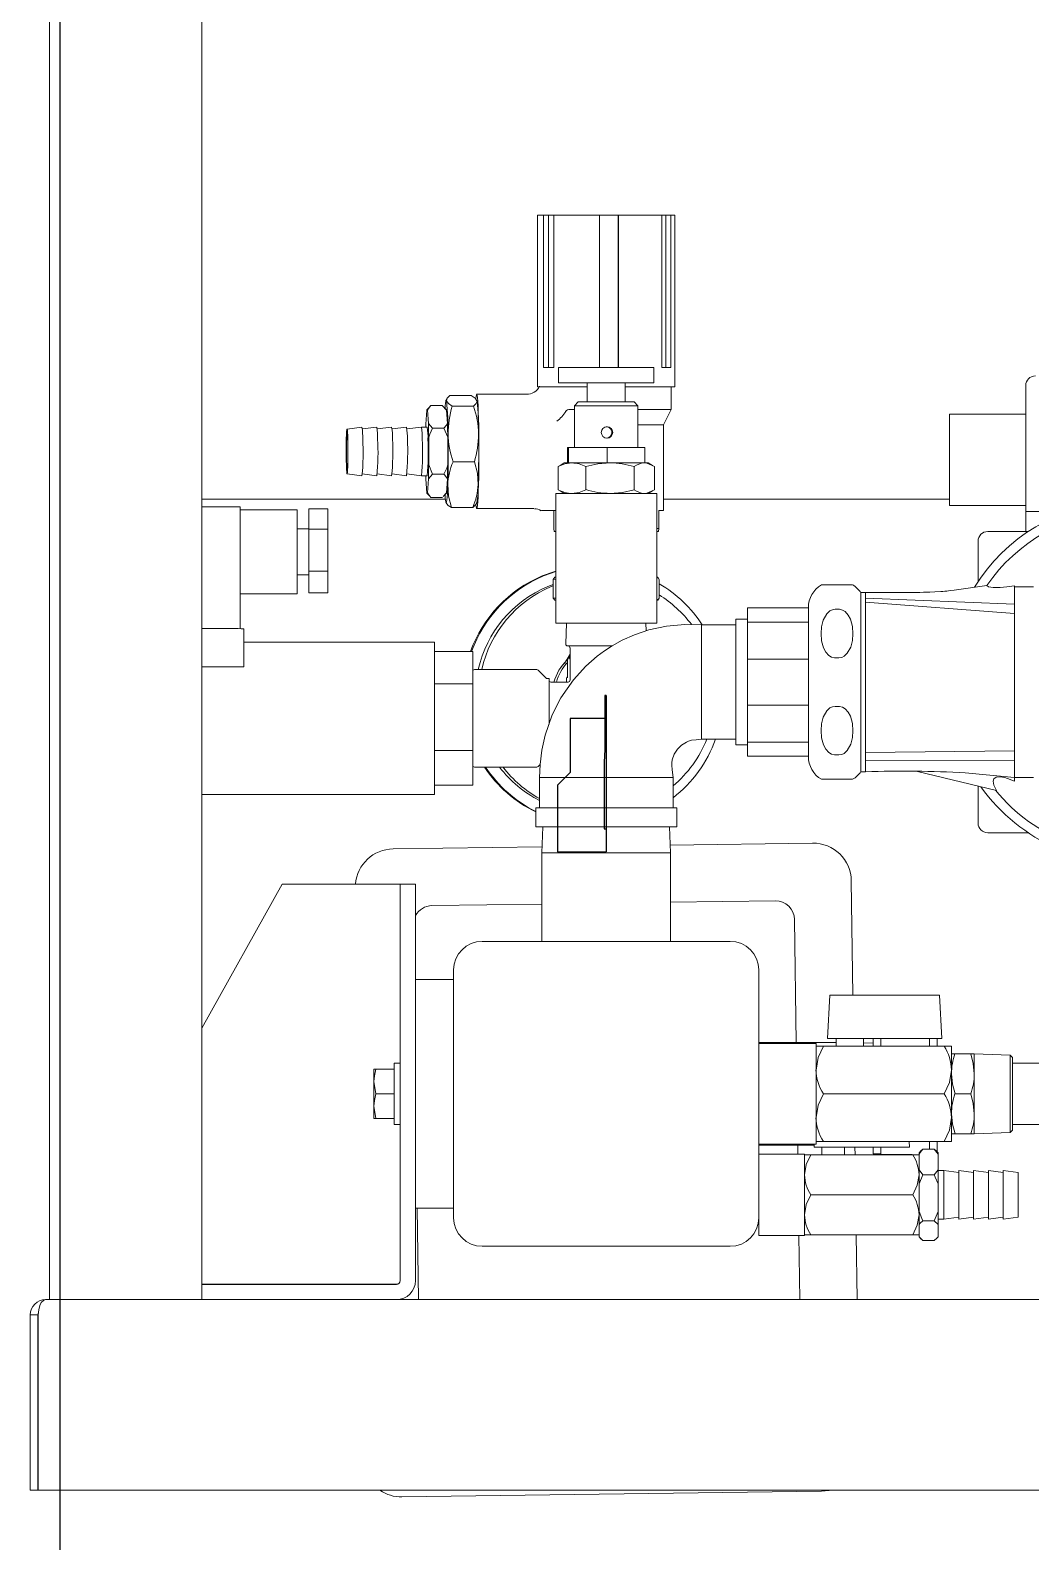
# Model space of a CAD drawing. Header units: millimetres. Extents: x 12318 to 17800, y 6541 to 10165.
# Drawn here: x 13148.34 to 13160.97, y 7294.26 to 7313.36 of the extents above; entities that cross this region are included whole.
import ezdxf

# ---------------------------------------------------------------- set-up
doc = ezdxf.new("R2010")
doc.units = ezdxf.units.MM
doc.linetypes.add('CENTERX2', pattern=[20.32, 12.7, -2.54, 2.54, -2.54])
doc.layers.add('Equipment', color=123, linetype='Continuous')
doc.layers.add('HW LINE', color=1, linetype='Continuous')

# ---------------------------------------------------------------- blocks, each defined once
blk = doc.blocks.new('A$Cbe2ee938')
at = {"layer": 'Equipment', "linetype": 'Continuous', "lineweight": 15}
for p, q in [((-3566.12, 717.85), (-3566.12, 351.19)), ((-3539.46, 641.19), (-3539.46, 353.85)), ((-3480.79, 540.85), (-3480.79, 510.85)), ((-3479.73, 540.85), (-3480.79, 540.85)), ((-3479.73, 514.19), (-3479.73, 540.85)), ((-3478.88, 540.85), (-3479.73, 540.85)), ((-3478.88, 514.19), (-3478.88, 540.85)), ((-3477.95, 540.85), (-3478.88, 540.85)), ((-3477.95, 514.19), (-3477.95, 540.85)), ((-3469.98, 540.85), (-3477.95, 540.85)), ((-3469.98, 514.19), (-3469.98, 540.85)), ((-3466.69, 540.85), (-3469.98, 540.85)), ((-3466.69, 514.19), (-3466.69, 540.85)), ((-3466.65, 540.85), (-3466.69, 540.85)), ((-3466.65, 514.19), (-3466.65, 540.85)), ((-3459.05, 540.85), (-3466.65, 540.85)), ((-3459.05, 514.19), (-3459.05, 540.85)), ((-3458.38, 540.85), (-3459.05, 540.85)), ((-3458.38, 514.19), (-3458.38, 540.85)), ((-3457.5, 540.85), (-3458.38, 540.85)), ((-3457.5, 514.19), (-3457.5, 540.85)), ((-3456.79, 540.85), (-3457.5, 540.85)), ((-3456.79, 510.85), (-3456.79, 540.85)), ((-3479.73, 514.19), (-3477.95, 514.19)), ((-3477.12, 514.19), (-3477.12, 511.52)), ((-3460.46, 514.19), (-3477.12, 514.19)), ((-3460.46, 511.52), (-3460.46, 514.19)), ((-3459.05, 514.19), (-3457.5, 514.19)), ((-3472.12, 510.85), (-3480.79, 510.85)), ((-3460.46, 511.52), (-3477.12, 511.52)), ((-3472.12, 511.52), (-3472.12, 508.19)), ((-3465.46, 508.19), (-3465.46, 511.52)), ((-3456.79, 510.85), (-3465.46, 510.85)), ((-3457.46, 506.85), (-3457.46, 510.85)), ((-3395.46, 511.05), (-3395.46, 489.05)), ((-3499.87, 507.03), (-3499.44, 507.55)), ((-3499.44, 507.55), (-3499.6, 507.39)), ((-3497.44, 507.55), (-3499.44, 507.55)), ((-3497.44, 507.55), (-3496.72, 506.77)), ((-3496.93, 507.51), (-3496.89, 507.98)), ((-3496.89, 507.98), (-3496.85, 508.31)), ((-3496.85, 508.31), (-3496.8, 508.49)), ((-3496.8, 508.49), (-3496.75, 508.51)), ((-3496.63, 508.79), (-3496.79, 508.5)), ((-3496.75, 508.51), (-3496.71, 508.38)), ((-3496.72, 508.45), (-3496.57, 508.87)), ((-3496.71, 508.38), (-3496.72, 508.45)), ((-3496.38, 507.92), (-3496.71, 508.38)), ((-3496.57, 508.87), (-3496.11, 509.29)), ((-3495.7, 507.47), (-3496.38, 507.92)), ((-3496.11, 509.29), (-3492.38, 509.29)), ((-3492.38, 509.29), (-3491.7, 508.85)), ((-3491.51, 507.89), (-3491.98, 507.47)), ((-3491.7, 508.85), (-3491.38, 508.38)), ((-3491.54, 509.16), (-3491.59, 508.79)), ((-3491.49, 509.45), (-3491.54, 509.16)), ((-3491.37, 508.32), (-3491.51, 507.89)), ((-3491.42, 509.51), (-3491.49, 509.45)), ((-3482.75, 509.52), (-3491.44, 509.52)), ((-3491.36, 509.34), (-3491.42, 509.51)), ((-3491.38, 508.38), (-3491.37, 508.32)), ((-3491.3, 508.93), (-3491.36, 509.34)), ((-3491.25, 508.31), (-3491.3, 508.93)), ((-3491.2, 507.47), (-3491.25, 508.31)), ((-3473.68, 508.19), (-3474.34, 507.52)), ((-3463.9, 508.19), (-3473.68, 508.19)), ((-3463.24, 507.52), (-3463.9, 508.19)), ((-3500.16, 506.74), (-3500.32, 504.28)), ((-3500.14, 506.8), (-3500.16, 506.74)), ((-3500.13, 506.85), (-3500.14, 506.8)), ((-3500.12, 506.88), (-3500.13, 506.85)), ((-3500.1, 506.89), (-3500.12, 506.88)), ((-3499.58, 507.41), (-3500.11, 506.88)), ((-3500.09, 506.88), (-3500.1, 506.89)), ((-3500.07, 506.86), (-3500.09, 506.88)), ((-3500.06, 506.82), (-3500.07, 506.86)), ((-3500.05, 506.77), (-3500.06, 506.82)), ((-3500.05, 506.77), (-3499.87, 507.03)), ((-3499.88, 504.39), (-3500.05, 506.77)), ((-3496.76, 506.88), (-3497.22, 507.35)), ((-3496.96, 507.09), (-3496.93, 507.51)), ((-3496.72, 506.77), (-3496.55, 504.39)), ((-3495.7, 507.47), (-3491.98, 507.47)), ((-3491.15, 506.45), (-3491.2, 507.47)), ((-3491.11, 505.27), (-3491.15, 506.45)), ((-3491.08, 503.96), (-3491.11, 505.27)), ((-3474.34, 506.85), (-3475.11, 506.85)), ((-3474.34, 507.52), (-3474.34, 500.19)), ((-3463.24, 507.52), (-3474.34, 507.52)), ((-3463.24, 500.19), (-3463.24, 507.52)), ((-3457.46, 506.85), (-3463.24, 506.85)), ((-3458.79, 504.19), (-3457.46, 506.85)), ((-3395.46, 506.05), (-3408.79, 506.05)), ((-3408.79, 490.05), (-3408.79, 506.05)), ((-3514.22, 501.73), (-3514.19, 502.47)), ((-3514.19, 502.47), (-3514.16, 503.02)), ((-3514.16, 503.02), (-3514.12, 503.35)), ((-3514.16, 502.13), (-3514.13, 502.52)), ((-3514.13, 502.52), (-3514.09, 502.68)), ((-3514.12, 503.35), (-3514.08, 503.44)), ((-3511.49, 503.78), (-3514.09, 503.45)), ((-3514.09, 502.68), (-3514.06, 502.61)), ((-3514.08, 503.44), (-3514.04, 503.29)), ((-3514.06, 502.61), (-3514.03, 502.31)), ((-3514.04, 503.29), (-3514.01, 502.9)), ((-3514.03, 502.31), (-3514, 501.81)), ((-3514.01, 502.9), (-3513.98, 502.29)), ((-3513.98, 502.29), (-3513.95, 501.51)), ((-3508.89, 503.78), (-3511.43, 503.46)), ((-3506.3, 503.78), (-3508.83, 503.46)), ((-3503.7, 503.78), (-3506.23, 503.46)), ((-3501.1, 503.78), (-3503.63, 503.46)), ((-3500.1, 503.78), (-3501.1, 503.78)), ((-3500.33, 504.01), (-3500.34, 503.78)), ((-3500.32, 504.28), (-3500.33, 504.01)), ((-3499.16, 503.6), (-3499.88, 504.39)), ((-3499.82, 502.01), (-3499.63, 502.54)), ((-3499.63, 502.54), (-3499.16, 503.6)), ((-3497.16, 503.6), (-3499.16, 503.6)), ((-3496.72, 504.12), (-3497.16, 503.6)), ((-3497.16, 503.6), (-3496.49, 502.01)), ((-3496.55, 504.39), (-3496.72, 504.12)), ((-3491.06, 502.54), (-3491.08, 503.96)), ((-3491.05, 501.05), (-3491.06, 502.54)), ((-3458.79, 504.19), (-3463.24, 504.19)), ((-3458.79, 489.19), (-3458.79, 504.19)), ((-3514.24, 500.85), (-3514.22, 501.73)), ((-3514.24, 499.89), (-3514.24, 500.85)), ((-3514.24, 498.91), (-3514.24, 499.89)), ((-3514.21, 499.99), (-3514.2, 500.82)), ((-3514.21, 499.13), (-3514.21, 499.99)), ((-3514.2, 500.82), (-3514.18, 501.55)), ((-3514.18, 501.55), (-3514.16, 502.13)), ((-3514, 501.81), (-3513.98, 501.13)), ((-3513.98, 501.13), (-3513.97, 500.33)), ((-3513.97, 500.33), (-3513.96, 499.48)), ((-3513.95, 501.51), (-3513.94, 500.61)), ((-3513.94, 500.61), (-3513.93, 499.64)), ((-3513.93, 499.64), (-3513.94, 498.66)), ((-3499.82, 497.16), (-3499.82, 502.01)), ((-3496.49, 502.01), (-3496.49, 497.16)), ((-3491.04, 499.52), (-3491.05, 501.05)), ((-3475.55, 497.52), (-3475.55, 500.19)), ((-3475.55, 500.19), (-3475.36, 500.19)), ((-3475.36, 497.52), (-3475.36, 500.19)), ((-3475.36, 500.19), (-3468.6, 500.19)), ((-3468.6, 497.52), (-3468.6, 500.19)), ((-3468.6, 500.19), (-3462.03, 500.19)), ((-3462.03, 497.52), (-3462.03, 500.19)), ((-3514.23, 497.97), (-3514.24, 498.91)), ((-3514.21, 497.12), (-3514.23, 497.97)), ((-3514.2, 498.3), (-3514.21, 499.13)), ((-3514.18, 496.42), (-3514.21, 497.12)), ((-3514.19, 497.56), (-3514.2, 498.3)), ((-3514.16, 496.96), (-3514.19, 497.56)), ((-3514.13, 496.55), (-3514.16, 496.96)), ((-3514, 497.18), (-3514.03, 496.69)), ((-3513.98, 497.84), (-3514, 497.18)), ((-3513.97, 498.62), (-3513.98, 497.84)), ((-3513.96, 499.48), (-3513.97, 498.62)), ((-3513.95, 497.73), (-3513.97, 496.92)), ((-3513.94, 498.66), (-3513.95, 497.73)), ((-3499.15, 495.57), (-3499.82, 497.16)), ((-3496.49, 497.16), (-3496.68, 496.63)), ((-3495.56, 497.7), (-3491.84, 497.7)), ((-3491.84, 497.7), (-3491.32, 495.75)), ((-3491.06, 496.5), (-3491.05, 497.99)), ((-3491.05, 497.99), (-3491.04, 499.52)), ((-3477.22, 496.87), (-3476.03, 497.34)), ((-3476.87, 497.09), (-3477.22, 496.87)), ((-3476.12, 497.52), (-3476.87, 497.09)), ((-3475.36, 497.52), (-3476.12, 497.52)), ((-3476.03, 497.34), (-3474.78, 497.52)), ((-3475.36, 497.52), (-3475.38, 497.52)), ((-3474.67, 497.52), (-3475.36, 497.52)), ((-3469.29, 497.52), (-3474.66, 497.52)), ((-3472.34, 496.87), (-3470.27, 497.34)), ((-3470.27, 497.34), (-3468.12, 497.52)), ((-3468.6, 497.52), (-3469.29, 497.52)), ((-3467.92, 497.52), (-3468.6, 497.52)), ((-3462.71, 497.52), (-3467.92, 497.52)), ((-3462.03, 497.52), (-3462.71, 497.52)), ((-3462.13, 497.52), (-3461.72, 497.48)), ((-3461.46, 497.52), (-3462.03, 497.52)), ((-3461.72, 497.48), (-3460.36, 496.87)), ((-3460.72, 497.09), (-3461.46, 497.52)), ((-3514.15, 495.92), (-3514.18, 496.42)), ((-3514.11, 495.64), (-3514.15, 495.92)), ((-3514.1, 496.36), (-3514.13, 496.55)), ((-3514.07, 495.61), (-3514.11, 495.64)), ((-3514.06, 496.41), (-3514.1, 496.36)), ((-3514.09, 495.59), (-3511.49, 495.26)), ((-3514.04, 495.82), (-3514.07, 495.61)), ((-3514.03, 496.69), (-3514.06, 496.41)), ((-3514, 496.27), (-3514.04, 495.82)), ((-3513.97, 496.92), (-3514, 496.27)), ((-3511.43, 495.59), (-3508.89, 495.26)), ((-3508.83, 495.59), (-3506.3, 495.26)), ((-3506.23, 495.59), (-3503.7, 495.26)), ((-3503.63, 495.59), (-3501.1, 495.26)), ((-3501.1, 495.26), (-3500.1, 495.26)), ((-3500.32, 494.66), (-3500.15, 492.27)), ((-3500.04, 492.3), (-3499.88, 494.76)), ((-3499.88, 494.76), (-3499.15, 495.57)), ((-3497.16, 495.57), (-3499.15, 495.57)), ((-3496.68, 496.63), (-3497.16, 495.57)), ((-3497.16, 495.57), (-3496.99, 495.37)), ((-3496.99, 495.37), (-3496.54, 494.76)), ((-3496.54, 494.76), (-3496.71, 492.3)), ((-3491.32, 495.75), (-3491.17, 493.72)), ((-3491.11, 493.77), (-3491.08, 495.08)), ((-3491.08, 495.08), (-3491.06, 496.5)), ((-3477.22, 496.87), (-3477.22, 492.84)), ((-3472.34, 496.87), (-3472.34, 492.84)), ((-3463.9, 496.87), (-3463.9, 492.84)), ((-3460.36, 496.87), (-3460.36, 492.84)), ((-3500.15, 492.27), (-3500.14, 492.22)), ((-3500.14, 492.22), (-3500.12, 492.18)), ((-3500.12, 492.18), (-3500.11, 492.16)), ((-3500.11, 492.16), (-3499.65, 491.7)), ((-3500.11, 492.16), (-3500.1, 492.15)), ((-3500.1, 492.15), (-3500.08, 492.17)), ((-3500.08, 492.17), (-3500.07, 492.19)), ((-3500.07, 492.19), (-3500.06, 492.24)), ((-3500.06, 492.24), (-3500.04, 492.3)), ((-3499.6, 491.68), (-3500.04, 492.3)), ((-3499.64, 491.71), (-3499.43, 491.49)), ((-3499.43, 491.49), (-3499.6, 491.68)), ((-3496.71, 492.3), (-3497.29, 491.65)), ((-3497.29, 491.63), (-3496.76, 492.16)), ((-3496.56, 492.14), (-3496.6, 491.53)), ((-3496.53, 492.87), (-3496.56, 492.14)), ((-3496.49, 493.72), (-3496.53, 492.87)), ((-3496.34, 491.7), (-3496.49, 493.72)), ((-3495.82, 489.75), (-3496.34, 491.7)), ((-3491.2, 491.57), (-3491.15, 492.59)), ((-3491.15, 492.59), (-3491.11, 493.77)), ((-3477.62, 492.19), (-3477.62, 469.52)), ((-3459.96, 492.19), (-3477.62, 492.19)), ((-3477.22, 492.84), (-3476.87, 492.62)), ((-3476.87, 492.62), (-3476.12, 492.19)), ((-3473.53, 492.37), (-3474.78, 492.19)), ((-3472.34, 492.84), (-3473.53, 492.37)), ((-3465.97, 492.37), (-3468.12, 492.19)), ((-3463.9, 492.84), (-3465.97, 492.37)), ((-3461.72, 492.22), (-3462.13, 492.19)), ((-3460.36, 492.84), (-3461.72, 492.22)), ((-3461.46, 492.19), (-3460.72, 492.62)), ((-3459.96, 469.52), (-3459.96, 492.19)), ((-3496.9, 491.19), (-3539.46, 491.19)), ((-3539.46, 489.86), (-3534.79, 489.86)), ((-3532.79, 489.82), (-3532.79, 482.14)), ((-3522.79, 489.32), (-3532.79, 489.32)), ((-3522.79, 489.32), (-3522.79, 482.14)), ((-3517.46, 489.47), (-3520.79, 489.47)), ((-3520.79, 489.47), (-3520.79, 485.93)), ((-3517.46, 489.47), (-3517.46, 485.93)), ((-3497.43, 491.49), (-3499.43, 491.49)), ((-3496.78, 490.53), (-3496.83, 490.66)), ((-3496.74, 490.55), (-3496.78, 490.53)), ((-3496.69, 490.73), (-3496.74, 490.55)), ((-3496.65, 491.06), (-3496.69, 490.73)), ((-3496.6, 491.53), (-3496.65, 491.06)), ((-3495.82, 489.75), (-3492.1, 489.75)), ((-3492.1, 489.75), (-3491.62, 490.19)), ((-3491.62, 490.19), (-3491.6, 490.26)), ((-3491.58, 490.25), (-3491.41, 490.54)), ((-3491.58, 490.12), (-3491.54, 489.88)), ((-3491.54, 489.88), (-3491.49, 489.59)), ((-3491.49, 489.59), (-3491.42, 489.53)), ((-3491.44, 489.52), (-3481.45, 489.52)), ((-3491.42, 489.53), (-3491.36, 489.7)), ((-3491.36, 489.7), (-3491.3, 490.11)), ((-3491.3, 490.11), (-3491.25, 490.74)), ((-3491.25, 490.74), (-3491.2, 491.57)), ((-3477.6, 489.19), (-3480.13, 489.19)), ((-3477.97, 489.19), (-3477.96, 488.36)), ((-3458.79, 489.19), (-3459.62, 489.19)), ((-3459.62, 489.19), (-3459.62, 486.05)), ((-3408.79, 491.19), (-3458.79, 491.19)), ((-3408.79, 490.05), (-3395.46, 490.05)), ((-3395.46, 485.52), (-3395.46, 489.05)), ((-3395.46, 489.05), (-3387.98, 489.05)), ((-3477.96, 488.36), (-3477.96, 488.12)), ((-3477.96, 488.12), (-3477.96, 486.05)), ((-3520.79, 485.99), (-3522.79, 485.99)), ((-3517.46, 485.93), (-3520.79, 485.93)), ((-3520.79, 485.93), (-3520.79, 478.6)), ((-3517.46, 485.93), (-3517.46, 478.6)), ((-3477.96, 486.05), (-3477.9, 485.52)), ((-3477.9, 485.52), (-3477.67, 485.52)), ((-3477.59, 485.52), (-3477.67, 485.52)), ((-3459.68, 485.52), (-3459.99, 485.52)), ((-3459.62, 486.05), (-3459.96, 486.05)), ((-3459.62, 486.05), (-3459.68, 485.52)), ((-3403.79, 483.85), (-3403.79, 476.77)), ((-3395.05, 485.52), (-3402.12, 485.52)), ((-3532.79, 482.14), (-3532.79, 468.53)), ((-3522.79, 482.14), (-3522.79, 474.65)), ((-3517.46, 478.6), (-3520.79, 478.6)), ((-3520.79, 478.6), (-3520.79, 474.8)), ((-3517.46, 478.6), (-3517.46, 474.8)), ((-3479.97, 477.75), (-3477.78, 478.54)), ((-3479.78, 477.75), (-3477.59, 478.54)), ((-3477.78, 478.54), (-3477.59, 478.6)), ((-3522.79, 477.97), (-3520.79, 477.97)), ((-3479, 475.91), (-3478.06, 476.28)), ((-3478.4, 475.91), (-3478.06, 476.05)), ((-3477.78, 477.52), (-3478.06, 477.15)), ((-3478.06, 477.15), (-3477.62, 477.18)), ((-3478.06, 477.15), (-3478.06, 473.89)), ((-3477.78, 477.52), (-3477.62, 477.52)), ((-3459.96, 477.32), (-3459.8, 477.52)), ((-3459.96, 477.52), (-3459.8, 477.52)), ((-3459.8, 477.52), (-3459.52, 477.15)), ((-3459.52, 477.15), (-3459.52, 473.89)), ((-3431.19, 476.19), (-3428.79, 476.19)), ((-3428.79, 476.19), (-3428.12, 476.19)), ((-3428.12, 476.19), (-3425.72, 476.19)), ((-3407.98, 475.28), (-3402.24, 476.07)), ((-3402.24, 476.07), (-3401.99, 475.87)), ((-3401.99, 475.87), (-3401.19, 475.76)), ((-3399.94, 475.76), (-3398.75, 475.85)), ((-3398.75, 475.85), (-3397.46, 476)), ((-3397.46, 475.85), (-3397.46, 476)), ((-3397.46, 472.83), (-3397.46, 475.85)), ((-3397.46, 475.85), (-3394.12, 475.85)), ((-3532.79, 474.65), (-3522.79, 474.65)), ((-3517.46, 474.8), (-3520.79, 474.8)), ((-3478.06, 473.89), (-3477.62, 473.86)), ((-3477.78, 473.52), (-3478.06, 473.89)), ((-3477.78, 473.52), (-3477.62, 473.52)), ((-3459.96, 473.72), (-3459.8, 473.52)), ((-3459.96, 473.52), (-3459.8, 473.52)), ((-3459.8, 473.52), (-3459.52, 473.89)), ((-3423.46, 474.85), (-3424.29, 474.85)), ((-3424.29, 474.8), (-3424.29, 474.8)), ((-3424.29, 474.8), (-3424.29, 474.36)), ((-3424.29, 474.36), (-3424.29, 473.5)), ((-3424.29, 473.5), (-3424.28, 472.21)), ((-3423.46, 473.87), (-3423.46, 474.85)), ((-3420.32, 474.84), (-3423.46, 474.85)), ((-3423.46, 473.87), (-3397.46, 472.83)), ((-3423.46, 473.19), (-3423.46, 473.87)), ((-3423.46, 473.19), (-3397.46, 471.2)), ((-3423.46, 446.9), (-3423.46, 473.19)), ((-3417.87, 474.83), (-3420.32, 474.84)), ((-3415.99, 474.84), (-3417.87, 474.83)), ((-3414.88, 474.85), (-3415.99, 474.84)), ((-3414, 474.87), (-3414.88, 474.85)), ((-3413.32, 474.89), (-3414, 474.87)), ((-3412.85, 474.9), (-3413.32, 474.89)), ((-3412.22, 474.93), (-3412.85, 474.9)), ((-3411.35, 474.97), (-3412.22, 474.93)), ((-3410.28, 475.03), (-3411.35, 474.97)), ((-3409.93, 475.06), (-3410.28, 475.03)), ((-3409.6, 475.08), (-3409.93, 475.06)), ((-3409.28, 475.12), (-3409.6, 475.08)), ((-3408.65, 475.19), (-3409.28, 475.12)), ((-3407.98, 475.28), (-3408.65, 475.19)), ((-3401.19, 475.76), (-3399.94, 475.76)), ((-3444.12, 472.15), (-3433.46, 472.15)), ((-3444.12, 469.68), (-3444.12, 472.15)), ((-3433.46, 472.19), (-3433.46, 446.19)), ((-3430.24, 471.13), (-3430.85, 470.02)), ((-3429.69, 471.64), (-3430.24, 471.13)), ((-3429.27, 471.84), (-3429.69, 471.64)), ((-3428.79, 471.92), (-3429.27, 471.84)), ((-3428.12, 471.92), (-3428.79, 471.92)), ((-3428.02, 471.92), (-3428.12, 471.92)), ((-3427.49, 471.79), (-3428.02, 471.92)), ((-3427.05, 471.52), (-3427.49, 471.79)), ((-3426.5, 470.89), (-3427.05, 471.52)), ((-3426.12, 470.18), (-3426.5, 470.89)), ((-3424.28, 472.21), (-3424.28, 470.59)), ((-3424.28, 470.59), (-3424.28, 468.6)), ((-3397.46, 471.2), (-3397.46, 472.83)), ((-3397.46, 447.17), (-3397.46, 471.2)), ((-3539.46, 468.54), (-3534.12, 468.54)), ((-3532.12, 468.5), (-3532.12, 463.68)), ((-3459.96, 469.52), (-3477.62, 469.52)), ((-3475.73, 469.52), (-3475.88, 465.87)), ((-3461.32, 468.34), (-3463.87, 467.48)), ((-3461.8, 468.18), (-3461.85, 469.52)), ((-3458.27, 468.99), (-3461.32, 468.34)), ((-3455.06, 469.28), (-3458.27, 468.99)), ((-3452.12, 469.19), (-3455.06, 469.28)), ((-3446.12, 469.19), (-3452.12, 469.19)), ((-3452.12, 469.19), (-3452.12, 449.19)), ((-3444.12, 470.19), (-3446.12, 470.19)), ((-3446.12, 470.19), (-3446.12, 448.19)), ((-3444.12, 469.68), (-3433.46, 469.68)), ((-3444.12, 463.19), (-3444.12, 469.68)), ((-3431.15, 468.88), (-3431.24, 467.7)), ((-3430.85, 470.02), (-3431.15, 468.88)), ((-3425.77, 468.93), (-3426.12, 470.18)), ((-3425.67, 467.65), (-3425.77, 468.93)), ((-3424.28, 468.6), (-3424.27, 466.39)), ((-3498.79, 466.19), (-3532.12, 466.19)), ((-3498.79, 439.52), (-3498.79, 466.19)), ((-3467.77, 465.52), (-3475.54, 465.52)), ((-3467.74, 465.54), (-3469.12, 464.64)), ((-3466, 466.51), (-3467.74, 465.54)), ((-3463.87, 467.48), (-3466, 466.51)), ((-3431.24, 467.7), (-3431.14, 466.41)), ((-3431.14, 466.41), (-3430.79, 465.17)), ((-3426.67, 464.22), (-3426.06, 465.32)), ((-3426.06, 465.32), (-3425.77, 466.47)), ((-3425.77, 466.47), (-3425.67, 467.65)), ((-3424.27, 466.39), (-3424.27, 463.92)), ((-3532.12, 461.88), (-3532.12, 463.68)), ((-3492.12, 464.52), (-3498.79, 464.52)), ((-3492.12, 464.52), (-3492.12, 458.89)), ((-3476.06, 462.47), (-3475.12, 464.07)), ((-3475.58, 463.2), (-3475.58, 460.52)), ((-3475.37, 463.51), (-3475.44, 463.41)), ((-3475.24, 463.56), (-3475.37, 463.51)), ((-3475.28, 463.56), (-3475.27, 463.56)), ((-3475.27, 463.56), (-3475.18, 463.54)), ((-3475.12, 465.19), (-3475.12, 459.52)), ((-3470.38, 463.72), (-3472.34, 462)), ((-3469.12, 464.64), (-3470.38, 463.72)), ((-3444.12, 463.19), (-3433.46, 463.19)), ((-3444.12, 455.18), (-3444.12, 463.19)), ((-3430.79, 465.17), (-3430.42, 464.45)), ((-3430.42, 464.45), (-3429.86, 463.83)), ((-3429.86, 463.83), (-3429.42, 463.56)), ((-3429.42, 463.56), (-3428.9, 463.43)), ((-3428.9, 463.43), (-3428.79, 463.42)), ((-3428.79, 463.42), (-3428.12, 463.42)), ((-3428.12, 463.42), (-3427.64, 463.5)), ((-3427.64, 463.5), (-3427.22, 463.71)), ((-3427.22, 463.71), (-3426.67, 464.22)), ((-3424.27, 463.92), (-3424.27, 461.38)), ((-3539.46, 461.88), (-3534.12, 461.88)), ((-3532.12, 461.88), (-3534.12, 461.88)), ((-3480.93, 461.39), (-3491.79, 461.39)), ((-3479.24, 459.84), (-3480.69, 461.29)), ((-3472.34, 462), (-3474.53, 459.6)), ((-3424.27, 461.38), (-3424.27, 458.71)), ((-3492.12, 458.89), (-3498.79, 458.89)), ((-3492.12, 458.89), (-3492.12, 447.23)), ((-3478.79, 459.84), (-3479.24, 459.84)), ((-3478.79, 459.84), (-3478.79, 453)), ((-3478.69, 459.28), (-3478.79, 459.39)), ((-3475.46, 459.19), (-3478.45, 459.19)), ((-3474.53, 459.6), (-3476.73, 456.41)), ((-3475.71, 459.87), (-3475.71, 459.19)), ((-3424.27, 458.71), (-3424.27, 456.12)), ((-3476.73, 456.41), (-3478.23, 453.47)), ((-3444.12, 448.7), (-3444.12, 455.18)), ((-3444.12, 455.18), (-3433.46, 455.18)), ((-3429.69, 454.67), (-3430.24, 454.16)), ((-3429.27, 454.87), (-3429.69, 454.67)), ((-3428.79, 454.95), (-3429.27, 454.87)), ((-3428.12, 454.95), (-3428.79, 454.95)), ((-3428.02, 454.95), (-3428.12, 454.95)), ((-3427.49, 454.82), (-3428.02, 454.95)), ((-3427.05, 454.54), (-3427.49, 454.82)), ((-3424.27, 456.12), (-3424.27, 453.55)), ((-3478.23, 453.47), (-3479.45, 449.9)), ((-3478.79, 453), (-3478.79, 451.81)), ((-3430.85, 453.05), (-3431.15, 451.9)), ((-3430.24, 454.16), (-3430.85, 453.05)), ((-3426.5, 453.92), (-3427.05, 454.54)), ((-3426.12, 453.21), (-3426.5, 453.92)), ((-3425.77, 451.96), (-3426.12, 453.21)), ((-3424.27, 453.55), (-3424.27, 451.21)), ((-3479.45, 449.9), (-3480.02, 447.27)), ((-3431.15, 451.9), (-3431.24, 450.73)), ((-3431.24, 450.73), (-3431.14, 449.44)), ((-3431.14, 449.44), (-3430.79, 448.19)), ((-3426.06, 448.35), (-3425.77, 449.5)), ((-3425.67, 450.68), (-3425.77, 451.96)), ((-3425.77, 449.5), (-3425.67, 450.68)), ((-3424.27, 451.21), (-3424.28, 449.03)), ((-3492.12, 447.23), (-3498.79, 447.23)), ((-3492.12, 447.23), (-3492.12, 441.19)), ((-3480.02, 447.27), (-3480.34, 444.8)), ((-3456.9, 446.58), (-3456.34, 447.44)), ((-3456.34, 447.44), (-3455.61, 448.15)), ((-3455.61, 448.15), (-3454.78, 448.67)), ((-3454.78, 448.67), (-3454.41, 448.86)), ((-3454.41, 448.86), (-3453.87, 449.01)), ((-3453.87, 449.01), (-3453.06, 449.11)), ((-3453.06, 449.11), (-3452.12, 449.19)), ((-3452.12, 449.19), (-3446.12, 449.19)), ((-3446.12, 448.19), (-3444.12, 448.19)), ((-3444.12, 448.7), (-3433.46, 448.7)), ((-3444.12, 446.22), (-3444.12, 448.7)), ((-3430.79, 448.19), (-3430.42, 447.48)), ((-3430.42, 447.48), (-3429.86, 446.86)), ((-3429.86, 446.86), (-3429.42, 446.59)), ((-3427.64, 446.53), (-3427.22, 446.73)), ((-3427.22, 446.73), (-3426.67, 447.24)), ((-3426.67, 447.24), (-3426.06, 448.35)), ((-3424.28, 449.03), (-3424.28, 447.66)), ((-3424.28, 447.66), (-3424.28, 446.44)), ((-3423.46, 446.9), (-3397.46, 447.17)), ((-3423.46, 445.5), (-3423.46, 446.9)), ((-3397.46, 445.55), (-3397.46, 447.17)), ((-3491.79, 444.32), (-3480.93, 444.32)), ((-3480.69, 444.42), (-3480.34, 444.77)), ((-3480.34, 444.8), (-3480.46, 442.52)), ((-3457.32, 444.64), (-3457.31, 445.06)), ((-3457.25, 443.87), (-3457.32, 444.64)), ((-3457.31, 445.06), (-3457.24, 445.58)), ((-3457.24, 445.58), (-3456.9, 446.58)), ((-3444.12, 446.22), (-3433.46, 446.22)), ((-3429.42, 446.59), (-3428.9, 446.46)), ((-3428.9, 446.46), (-3428.79, 446.45)), ((-3428.79, 446.45), (-3428.12, 446.45)), ((-3428.12, 446.45), (-3427.64, 446.53)), ((-3423.46, 445.5), (-3397.46, 445.55)), ((-3423.46, 443.52), (-3423.46, 445.5)), ((-3397.46, 442.52), (-3397.46, 445.55)), ((-3480.46, 442.52), (-3480.46, 437.19)), ((-3468.79, 442.52), (-3480.46, 442.52)), ((-3457.12, 442.52), (-3468.79, 442.52)), ((-3457.12, 442.52), (-3457.25, 443.87)), ((-3457.12, 437.19), (-3457.12, 442.52)), ((-3428.79, 442.19), (-3431.19, 442.19)), ((-3428.12, 442.19), (-3428.79, 442.19)), ((-3425.72, 442.19), (-3428.12, 442.19)), ((-3424.29, 443.52), (-3423.46, 443.52)), ((-3414.39, 443.58), (-3400.58, 440.24)), ((-3397.46, 442.52), (-3406.04, 443.35)), ((-3401.04, 442.27), (-3401.18, 441.87)), ((-3401.18, 441.87), (-3401.07, 441.19)), ((-3400.63, 442.55), (-3401.04, 442.27)), ((-3400.02, 442.63), (-3400.63, 442.55)), ((-3399.15, 442.51), (-3400.02, 442.63)), ((-3397.46, 441.88), (-3399.15, 442.51)), ((-3397.46, 442.52), (-3394.12, 442.52)), ((-3397.46, 441.88), (-3397.46, 442.52)), ((-3539.46, 439.52), (-3498.79, 439.52)), ((-3492.12, 441.19), (-3498.79, 441.19)), ((-3403.79, 441.02), (-3403.79, 434.52)), ((-3401.07, 441.19), (-3400.58, 440.24)), ((-3481.12, 437.19), (-3481.12, 433.85)), ((-3468.79, 437.19), (-3481.12, 437.19)), ((-3456.46, 437.19), (-3468.79, 437.19)), ((-3456.46, 433.85), (-3456.46, 437.19)), ((-3468.79, 433.85), (-3481.12, 433.85)), ((-3479.87, 433.85), (-3480.02, 429.32)), ((-3456.46, 433.85), (-3468.79, 433.85)), ((-3457.56, 429.32), (-3457.72, 433.85)), ((-3432.72, 431.02), (-3457.6, 430.68)), ((-3402.12, 432.85), (-3395.05, 432.85)), ((-3479.99, 430.37), (-3506.05, 430.01)), ((-3480.02, 429.32), (-3480.02, 413.85)), ((-3457.56, 429.32), (-3480.02, 429.32)), ((-3457.56, 413.85), (-3457.56, 429.32)), ((-3539.46, 398.65), (-3525.46, 423.85)), ((-3505.46, 423.85), (-3525.46, 423.85)), ((-3504.79, 423.85), (-3505.46, 423.85)), ((-3502.12, 423.85), (-3504.79, 423.85)), ((-3504.79, 354.52), (-3504.79, 423.85)), ((-3502.12, 354.52), (-3502.12, 423.85)), ((-3425.69, 404.43), (-3425.97, 424.45)), ((-3499.25, 420.1), (-3480.02, 420.37)), ((-3457.56, 420.68), (-3439.25, 420.93)), ((-3435.87, 417.64), (-3435.58, 396.15)), ((-3447.12, 413.85), (-3490.46, 413.85)), ((-3502.12, 407.19), (-3495.46, 407.19)), ((-3495.46, 408.85), (-3495.46, 365.52)), ((-3442.12, 365.52), (-3442.12, 408.85)), ((-3429.72, 404.43), (-3430.12, 396.85)), ((-3429.72, 404.43), (-3427, 404.43)), ((-3427, 404.43), (-3425.73, 404.43)), ((-3425.73, 404.43), (-3410.52, 404.43)), ((-3410.52, 404.43), (-3410.12, 396.85)), ((-3430.12, 396.85), (-3427.1, 396.85)), ((-3428.59, 396.85), (-3428.59, 395.52)), ((-3427.1, 396.85), (-3425.68, 396.85)), ((-3425.68, 396.85), (-3410.12, 396.85)), ((-3423.83, 395.52), (-3423.83, 396.85)), ((-3422.12, 396.85), (-3422.12, 395.52)), ((-3420.79, 395.52), (-3420.79, 396.85)), ((-3412.29, 395.52), (-3412.29, 396.85)), ((-3410.96, 396.85), (-3410.96, 395.52)), ((-3428.59, 396.15), (-3442.12, 396.15)), ((-3432.12, 395.99), (-3442.12, 395.99)), ((-3432.12, 395.99), (-3432.12, 378.65)), ((-3430.83, 395.52), (-3432.12, 395.52)), ((-3431.76, 393.52), (-3430.83, 395.52)), ((-3430.83, 395.52), (-3409.75, 395.52)), ((-3422.12, 396.05), (-3423.83, 396.11)), ((-3408.46, 395.52), (-3409.75, 395.52)), ((-3408.46, 391.35), (-3408.46, 395.52)), ((-3407.83, 394.19), (-3408.46, 394.19)), ((-3407.83, 394.19), (-3405.08, 394.19)), ((-3404.46, 394.19), (-3405.08, 394.19)), ((-3405.08, 394.19), (-3404.63, 392.47)), ((-3398.19, 393.97), (-3404.46, 394.19)), ((-3404.46, 394.19), (-3404.46, 390.69)), ((-3397.79, 393.54), (-3398.19, 393.97)), ((-3398.19, 387.19), (-3398.19, 393.97)), ((-3509.08, 391.52), (-3509.39, 391.52)), ((-3509.39, 391.52), (-3509.39, 389.35)), ((-3509.32, 390.36), (-3509.08, 391.52)), ((-3505.86, 391.52), (-3509.08, 391.52)), ((-3504.79, 392.52), (-3505.86, 392.52)), ((-3505.86, 392.52), (-3505.86, 381.85)), ((-3432.12, 391.35), (-3431.76, 393.52)), ((-3408.46, 391.35), (-3408.82, 389.19)), ((-3408.46, 383.02), (-3408.46, 391.35)), ((-3404.63, 392.47), (-3404.46, 390.69)), ((-3397.79, 393.54), (-3397.79, 380.83)), ((-3362.2, 392.52), (-3397.79, 392.52)), ((-3509.39, 389.35), (-3509.32, 390.36)), ((-3509.08, 387.19), (-3509.39, 389.35)), ((-3509.39, 389.35), (-3509.39, 385.02)), ((-3408.82, 389.19), (-3409.75, 387.19)), ((-3408.29, 388.9), (-3408.46, 390.69)), ((-3407.83, 387.19), (-3408.29, 388.9)), ((-3404.46, 390.69), (-3404.46, 383.69)), ((-3509.39, 385.02), (-3509.32, 386.03)), ((-3509.32, 386.03), (-3509.08, 387.19)), ((-3505.86, 387.19), (-3509.08, 387.19)), ((-3431.76, 385.19), (-3430.83, 387.19)), ((-3430.83, 387.19), (-3409.75, 387.19)), ((-3407.83, 387.19), (-3405.08, 387.19)), ((-3405.08, 387.19), (-3404.63, 385.47)), ((-3398.19, 380.41), (-3398.19, 387.19)), ((-3509.08, 382.85), (-3509.39, 385.02)), ((-3509.39, 385.02), (-3509.39, 382.85)), ((-3432.12, 383.02), (-3431.76, 385.19)), ((-3408.29, 381.9), (-3408.46, 383.69)), ((-3404.63, 385.47), (-3404.46, 383.69)), ((-3404.46, 383.69), (-3404.46, 380.19)), ((-3509.39, 382.85), (-3509.08, 382.85)), ((-3505.86, 382.85), (-3509.08, 382.85)), ((-3505.86, 381.85), (-3504.79, 381.85)), ((-3408.82, 380.85), (-3409.75, 378.85)), ((-3408.46, 383.02), (-3408.82, 380.85)), ((-3408.46, 378.85), (-3408.46, 383.02)), ((-3407.83, 380.19), (-3408.29, 381.9)), ((-3398.19, 380.41), (-3397.79, 380.83)), ((-3397.79, 381.85), (-3362.2, 381.85)), ((-3442.12, 378.39), (-3432.12, 378.39)), ((-3442.12, 378.22), (-3432.44, 378.22)), ((-3435.33, 378.22), (-3435.31, 376.62)), ((-3432.43, 378.39), (-3432.46, 377.85)), ((-3432.12, 378.85), (-3430.83, 378.85)), ((-3432.12, 378.65), (-3432.12, 378.39)), ((-3430.83, 378.85), (-3409.75, 378.85)), ((-3415.84, 378.85), (-3415.79, 377.85)), ((-3412.29, 377.53), (-3412.29, 378.85)), ((-3410.96, 378.85), (-3410.96, 377.05)), ((-3409.75, 378.85), (-3408.46, 378.85)), ((-3408.46, 380.19), (-3407.83, 380.19)), ((-3407.83, 380.19), (-3405.08, 380.19)), ((-3405.08, 380.19), (-3404.46, 380.19)), ((-3404.46, 380.19), (-3398.19, 380.41)), ((-3434.12, 376.62), (-3442.12, 376.62)), ((-3434.12, 362.42), (-3434.12, 376.62)), ((-3433.04, 376.52), (-3434.12, 376.52)), ((-3433.82, 374.84), (-3433.04, 376.52)), ((-3433.04, 376.52), (-3415.21, 376.52)), ((-3432.46, 377.85), (-3430.21, 377.85)), ((-3431.12, 377.85), (-3431.12, 376.52)), ((-3430.21, 377.85), (-3428.58, 377.85)), ((-3428.58, 377.85), (-3415.79, 377.85)), ((-3427.12, 376.52), (-3427.12, 377.85)), ((-3425.31, 376.52), (-3425.32, 377.85)), ((-3422.12, 377.85), (-3422.12, 376.69)), ((-3422.12, 376.69), (-3420.79, 376.69)), ((-3420.79, 376.59), (-3420.79, 377.85)), ((-3415.3, 376.59), (-3420.79, 376.59)), ((-3414.12, 376.52), (-3415.21, 376.52)), ((-3413.75, 377.26), (-3414.12, 376.89)), ((-3414.12, 376.64), (-3413.93, 376.93)), ((-3414.12, 376.64), (-3414.12, 376.89)), ((-3414.12, 375.71), (-3414.12, 376.64)), ((-3414.12, 374.84), (-3414.12, 375.71)), ((-3413.93, 376.93), (-3413.46, 377.53)), ((-3413.46, 377.53), (-3413.73, 377.25)), ((-3413.46, 377.53), (-3411.46, 377.53)), ((-3411.46, 377.53), (-3410.79, 376.64)), ((-3411.16, 377.25), (-3411.46, 377.53)), ((-3410.79, 376.89), (-3411.16, 377.25)), ((-3410.79, 376.89), (-3410.79, 376.64)), ((-3410.79, 376.64), (-3410.79, 373.91)), ((-3434.12, 373.02), (-3433.82, 374.84)), ((-3414.12, 373.02), (-3414.43, 371.2)), ((-3414.12, 373.91), (-3414.12, 374.84)), ((-3413.46, 373.02), (-3414.12, 373.91)), ((-3414.12, 371.43), (-3414.12, 373.91)), ((-3414.12, 371.43), (-3413.46, 373.02)), ((-3413.46, 373.02), (-3411.46, 373.02)), ((-3410.98, 373.61), (-3411.46, 373.02)), ((-3411.46, 373.02), (-3411.27, 372.63)), ((-3410.79, 373.91), (-3410.98, 373.61)), ((-3410.79, 373.91), (-3410.79, 371.43)), ((-3409.79, 373.78), (-3410.79, 373.78)), ((-3407.19, 373.45), (-3409.79, 373.78)), ((-3409.79, 373.77), (-3409.79, 373.78)), ((-3409.79, 365.26), (-3409.79, 373.77)), ((-3404.59, 373.45), (-3407.19, 373.78)), ((-3407.19, 373.77), (-3407.19, 373.78)), ((-3407.19, 365.26), (-3407.19, 373.77)), ((-3401.99, 373.45), (-3404.59, 373.78)), ((-3404.59, 373.77), (-3404.59, 373.78)), ((-3404.59, 365.26), (-3404.59, 373.77)), ((-3399.39, 373.45), (-3401.99, 373.78)), ((-3401.99, 373.77), (-3401.99, 373.78)), ((-3401.99, 365.26), (-3401.99, 373.77)), ((-3396.79, 373.45), (-3399.39, 373.78)), ((-3399.39, 373.77), (-3399.39, 373.78)), ((-3399.39, 365.26), (-3399.39, 373.77)), ((-3396.79, 373.44), (-3396.79, 373.45)), ((-3396.79, 365.59), (-3396.79, 373.44)), ((-3414.43, 371.2), (-3415.21, 369.52)), ((-3414.12, 366.59), (-3414.12, 371.43)), ((-3411.27, 372.63), (-3410.79, 371.43)), ((-3410.79, 371.43), (-3410.79, 366.59)), ((-3434.12, 366.02), (-3433.82, 367.84)), ((-3433.82, 367.84), (-3433.04, 369.52)), ((-3433.04, 369.52), (-3415.21, 369.52)), ((-3502.12, 367.19), (-3495.46, 367.19)), ((-3501.63, 351.19), (-3501.85, 367.19)), ((-3442.12, 362.42), (-3442.12, 365.52)), ((-3414.12, 366.02), (-3414.43, 364.2)), ((-3414.12, 364.31), (-3414.12, 366.59)), ((-3413.64, 365.39), (-3414.12, 366.59)), ((-3413.93, 364.54), (-3413.46, 365)), ((-3413.46, 365), (-3413.64, 365.39)), ((-3413.46, 365), (-3411.46, 365)), ((-3410.79, 366.59), (-3411.46, 365)), ((-3411.46, 365), (-3410.79, 364.31)), ((-3410.79, 366.59), (-3410.79, 364.31)), ((-3410.79, 365.26), (-3409.79, 365.26)), ((-3409.79, 365.26), (-3407.19, 365.59)), ((-3407.19, 365.26), (-3404.59, 365.59)), ((-3404.59, 365.26), (-3401.99, 365.59)), ((-3401.99, 365.26), (-3399.39, 365.59)), ((-3399.39, 365.26), (-3396.79, 365.59)), ((-3442.12, 362.42), (-3434.12, 362.42)), ((-3435.11, 362.42), (-3434.96, 351.19)), ((-3434.12, 362.52), (-3433.04, 362.52)), ((-3433.04, 362.52), (-3415.21, 362.52)), ((-3424.96, 351.19), (-3425.11, 362.52)), ((-3414.43, 364.2), (-3415.21, 362.52)), ((-3415.21, 362.52), (-3414.12, 362.52)), ((-3414.12, 364.31), (-3413.93, 364.54)), ((-3414.12, 363.59), (-3414.12, 364.31)), ((-3414.12, 362.92), (-3414.12, 363.59)), ((-3414.12, 362.2), (-3414.12, 362.92)), ((-3413.46, 361.51), (-3414.12, 362.2)), ((-3414.12, 362.15), (-3414.12, 362.2)), ((-3414.12, 362.15), (-3413.75, 361.78)), ((-3411.16, 361.79), (-3410.79, 362.15)), ((-3410.79, 362.2), (-3410.98, 361.97)), ((-3410.79, 364.31), (-3410.79, 362.2)), ((-3410.79, 362.2), (-3410.79, 362.15)), ((-3490.46, 360.52), (-3447.12, 360.52)), ((-3413.46, 361.51), (-3411.46, 361.51)), ((-3410.98, 361.97), (-3411.46, 361.51)), ((-3505.46, 353.9), (-3539.46, 353.9)), ((-3539.46, 353.85), (-3539.46, 351.19)), ((-3539.46, 353.85), (-3505.46, 353.85)), ((-3511.67, 353.9), (-3511.67, 353.85)), ((-3505.46, 353.9), (-3505.19, 353.91)), ((-3568.02, 349.03), (-3568.12, 348.52)), ((-3568.08, 348.52), (-3567.99, 349.39)), ((-3567.99, 349.39), (-3567.81, 350.15)), ((-3567.81, 350.15), (-3567.53, 350.72)), ((-3567.53, 350.72), (-3567.16, 351.07)), ((-3567.16, 351.07), (-3566.79, 351.19)), ((-3566.79, 351.19), (-2938.79, 351.19)), ((-3539.46, 351.19), (-3505.46, 351.19)), ((-3569.46, 348.52), (-3569.46, 317.85)), ((-3569.46, 348.52), (-3568.12, 348.52)), ((-3568.12, 346.52), (-3568.12, 348.52)), ((-3568.12, 346.52), (-3568.08, 347.08)), ((-3568.12, 326.52), (-3568.12, 346.52)), ((-3568.08, 348.52), (-3568.08, 317.85)), ((-3568.12, 317.85), (-3568.12, 326.52)), ((-3568.08, 325.96), (-3568.12, 326.52)), ((-3568.08, 323.19), (-3568.12, 323.19)), ((-3568.08, 319.85), (-3568.12, 319.85)), ((-3568.12, 317.85), (-3569.46, 317.85)), ((-2937.5, 317.85), (-3568.08, 317.85)), ((-3504.49, 316.69), (-3431.17, 317.7)), ((-3431.17, 317.7), (-3429.87, 317.84)), ((-3429.87, 317.84), (-3429.82, 317.85))]:
    blk.add_line(p, q, dxfattribs=at)
at = {"layer": 'Equipment', "linetype": 'Continuous'}
for p, q in [((-3468.79, 456.85), (-3469.05, 456.85)), ((-3469.05, 456.85), (-3469.05, 447.39)), ((-3468.79, 456.85), (-3468.79, 433.52)), ((-3468.79, 452.85), (-3475.12, 452.85)), ((-3475.12, 452.85), (-3475.12, 443.39)), ((-3468.79, 452.85), (-3468.79, 429.52)), ((-3469.05, 447.39), (-3469.14, 445.19)), ((-3469.14, 445.19), (-3469.14, 433.52)), ((-3475.12, 443.39), (-3477.32, 441.19)), ((-3477.32, 441.19), (-3477.32, 429.52)), ((-3469.14, 433.52), (-3468.79, 433.52)), ((-3477.32, 429.52), (-3468.79, 429.52))]:
    blk.add_line(p, q, dxfattribs=at)
at = {"layer": 'Equipment', "linetype": 'CENTERX2'}
for p, q in [((-3468.79, 456.85), (-3468.79, 433.52)), ((-3468.79, 452.85), (-3468.79, 429.52))]:
    blk.add_line(p, q, dxfattribs=at)
at = {"layer": 'Equipment', "linetype": 'Continuous', "lineweight": 15}
blk.add_circle((-3468.65, 502.85), 1, dxfattribs=at)
for centre, radius, start, end in [((-3482.69, 512.03), 2.5, 268.4915, 333.529), ((-3393.79, 511.05), 1.67, 90, 180), ((-3547.63, 503.07), 51.2, 359.4578, 5.9555), ((-3542.3, 503.07), 51.2, 359.4579, 5.9558), ((-3496.99, 506.73), 0.272, 7.2347, 32.5507), ((-3480.22, 502.65), 16.21, 162.7056, 180.2348), ((-3507.53, 502.17), 16.43, 1.4516, 18.8238), ((-3481.7, 510.23), 6.91, 308.29, 327.3663), ((-3475.2, 506.02), 0.843, 83.6798, 144.2061), ((-3520.59, 502.09), 9.25, 357.4914, 10.5304), ((-3517.99, 502.09), 9.25, 357.4891, 10.5316), ((-3515.39, 502.09), 9.25, 357.4914, 10.5304), ((-3512.79, 502.09), 9.25, 357.4891, 10.5316), ((-3510.2, 502.09), 9.25, 357.4914, 10.5304), ((-3509.32, 502.08), 9.38, 357.5556, 10.4174), ((-3616.9, 500.45), 117.09, 0.7627, 1.9271), ((-3613.44, 500.45), 116.96, 0.762, 1.9278), ((-3694.87, 499.56), 198.46, 358.3145, 0.8728), ((-3479.48, 503.09), 16.96, 181.7251, 198.5502), ((-3507.82, 502.59), 16.71, 342.9709, 359.9696), ((-3689.58, 499.56), 198.5, 358.3147, 0.8726), ((-3468.79, 502.85), 1, 359.9902, 89.9907), ((-3468.79, 502.85), 1, 276.1095, 0.0086), ((-3552.07, 499.4), 40.79, 354.1713, 3.2075), ((-3549.46, 499.4), 40.78, 354.171, 3.2083), ((-3546.87, 499.4), 40.78, 354.171, 3.2078), ((-3544.27, 499.4), 40.78, 354.171, 3.2083), ((-3541.66, 499.4), 40.78, 354.1703, 3.2085), ((-3540.93, 499.4), 41.04, 354.2072, 3.1876), ((-3620.51, 498.67), 120.7, 358.1407, 359.2823), ((-3617, 498.67), 120.51, 358.1398, 359.2832), ((-3485.52, 493.24), 10.98, 156.0278, 177.4566), ((-3474.87, 492.31), 5.21, 60.9397, 89.0475), ((-3468.22, 482.98), 14.54, 72.7323, 89.6069), ((-3461.93, 494.25), 3.28, 93.5355, 127.0189), ((-3410.84, 497.78), 89.53, 181.6095, 181.997), ((-3484.61, 492.55), 12.37, 182.7756, 188.8017), ((-3497.01, 492.32), 0.302, 327.6445, 355.4658), ((-3502.14, 494.21), 10.98, 336.0278, 357.4565), ((-3504.32, 493.15), 13.17, 348.559, 2.4779), ((-3474.69, 497.39), 5.21, 240.9393, 269.048), ((-3468.02, 506.73), 14.54, 252.7322, 269.6071), ((-3461.93, 495.46), 3.28, 232.9655, 266.4801), ((-3534.29, 465.56), 24.3, 86.4611, 91.1783), ((-3495.4, 491.23), 1.54, 201.7729, 253.9315), ((-3481.31, 487.4), 2.11, 56.6069, 91.2149), ((-3377.46, 459.19), 31.67, 38.2881, 148.4293), ((-3377.46, 459.19), 30, 40.8432, 145.7627), ((-3402.12, 483.85), 1.67, 90, 180), ((-3471.19, 456.86), 22.66, 112.7985, 160.2603), ((-3471, 456.86), 22.66, 112.7985, 160.2603), ((-3471, 456.86), 20.66, 112.8002, 167.3496), ((-3470.39, 456.86), 20.66, 112.8002, 167.3496), ((-3471.02, 456.87), 22.66, 32.9398, 59.4814), ((-3428.79, 472.19), 4.67, 120.9481, 180), ((-3428.12, 472.19), 4.67, 34.3022, 59.0326), ((-3470.42, 456.87), 20.66, 36.9742, 58.1628), ((-3533.62, 444.24), 24.31, 86.4615, 91.1779), ((-3475.54, 465.85), 0.333, 177.6736, 270), ((-3475.46, 465.19), 0.333, 0, 90), ((-3469.73, 456.86), 8.54, 133.9634, 164.1462), ((-3469.28, 456.86), 8.54, 137.4941, 164.1463), ((-3475.46, 463.85), 0.333, 300.4988, 0), ((-3491.79, 461.05), 0.333, 90, 180), ((-3480.93, 461.05), 0.333, 45, 90), ((-3481.54, 460.39), 5.97, 355.5766, 1.2586), ((-3478.45, 459.52), 0.333, 225, 270), ((-3475.46, 459.52), 0.333, 273.9937, 355.6802), ((-3470.42, 456.85), 20.67, 310.0487, 338.2448), ((-3471.03, 456.85), 22.67, 307.8463, 340.2494), ((-3377.46, 459.19), 31.67, 215.2771, 340.3575), ((-3377.46, 459.19), 30, 219.0728, 339.8231), ((-3491.79, 444.65), 0.333, 180, 270), ((-3471.19, 456.84), 22.65, 213.5423, 243.9992), ((-3471, 456.84), 22.65, 213.5425, 243.4538), ((-3471, 456.84), 20.65, 217.3075, 242.7515), ((-3470.39, 456.84), 20.65, 217.3077, 240.8389), ((-3480.93, 444.65), 0.333, 270, 315), ((-3428.79, 446.19), 4.67, 180, 239.0326), ((-3653.14, 446.04), 228.86, 359.3766, 0.1005), ((-3428.12, 446.19), 4.67, 300.9481, 325.3993), ((-3416.83, 231.08), 212.54, 87.0902, 91.786), ((-3402.12, 434.52), 1.67, 180, 270), ((-3432.63, 424.35), 6.67, 0.7877, 90.7877), ((-3505.96, 423.35), 6.67, 90.7877, 175.6339), ((-3439.21, 417.6), 3.33, 0.7877, 90.7877), ((-3499.2, 416.77), 3.33, 90.7877, 151.2977), ((-3490.46, 408.85), 5, 90, 180), ((-3447.12, 408.85), 5, 0, 90), ((-3416.49, 391.15), 8.04, 1.4496, 32.9341), ((-3397.85, 390.6), 10.61, 160.229, 179.5148), ((-3424.09, 391.56), 8.04, 181.4503, 212.9344), ((-3415.07, 390.78), 10.61, 340.229, 359.5149), ((-3416.49, 382.82), 8.04, 1.4498, 32.9339), ((-3397.85, 383.6), 10.61, 160.229, 179.5149), ((-3415.07, 383.78), 10.61, 340.2291, 359.5148), ((-3424.09, 383.22), 8.04, 181.4504, 212.9342), ((-3420.87, 372.85), 6.75, 1.4503, 32.9337), ((-3427.37, 373.19), 6.75, 181.451, 212.9336), ((-3420.87, 365.85), 6.75, 1.4505, 32.9337), ((-3490.46, 365.52), 5, 180, 270), ((-3447.12, 365.52), 5, 270, 0), ((-3427.37, 366.19), 6.75, 181.4508, 212.9338), ((-3505.46, 354.52), 3.33, 270, 0), ((-3505.46, 354.52), 0.667, 270, 0), ((-3566.79, 348.52), 2.67, 90.0004, 179.9996), ((-3504.58, 323.36), 6.67, 235.6178, 270.7877)]:
    blk.add_arc(centre, radius, start, end, dxfattribs=at)
for centre, major_axis, start_param, end_param in [((-3475.24, 463.19), (0.241, -0.241), 3.050708, 3.947703), ((-3474.99, 463.19), (0.241, 0.241), 1.205673, 2.335482), ((-3475.38, 459.85), (0.241, -0.241), 3.008431, 3.947703)]:
    blk.add_ellipse(centre, major_axis=major_axis, ratio=0.95941, start_param=start_param, end_param=end_param, dxfattribs=at)

msp = doc.modelspace()

# ---------------------------------------------------------------- linework, layer by layer
at = {"layer": 'HW LINE'}
msp.add_line((13148.716, 7053.609), (13148.716, 7333.26), dxfattribs=at)

# ---------------------------------------------------------------- block references
at = {"xscale": 0.072267749473635, "yscale": 0.072267749473635, "zscale": 0.072267749473635}
msp.add_blockref('A$Cbe2ee938', (13406.294, 7271.941), dxfattribs=at)

doc.saveas('drawing.dxf')
